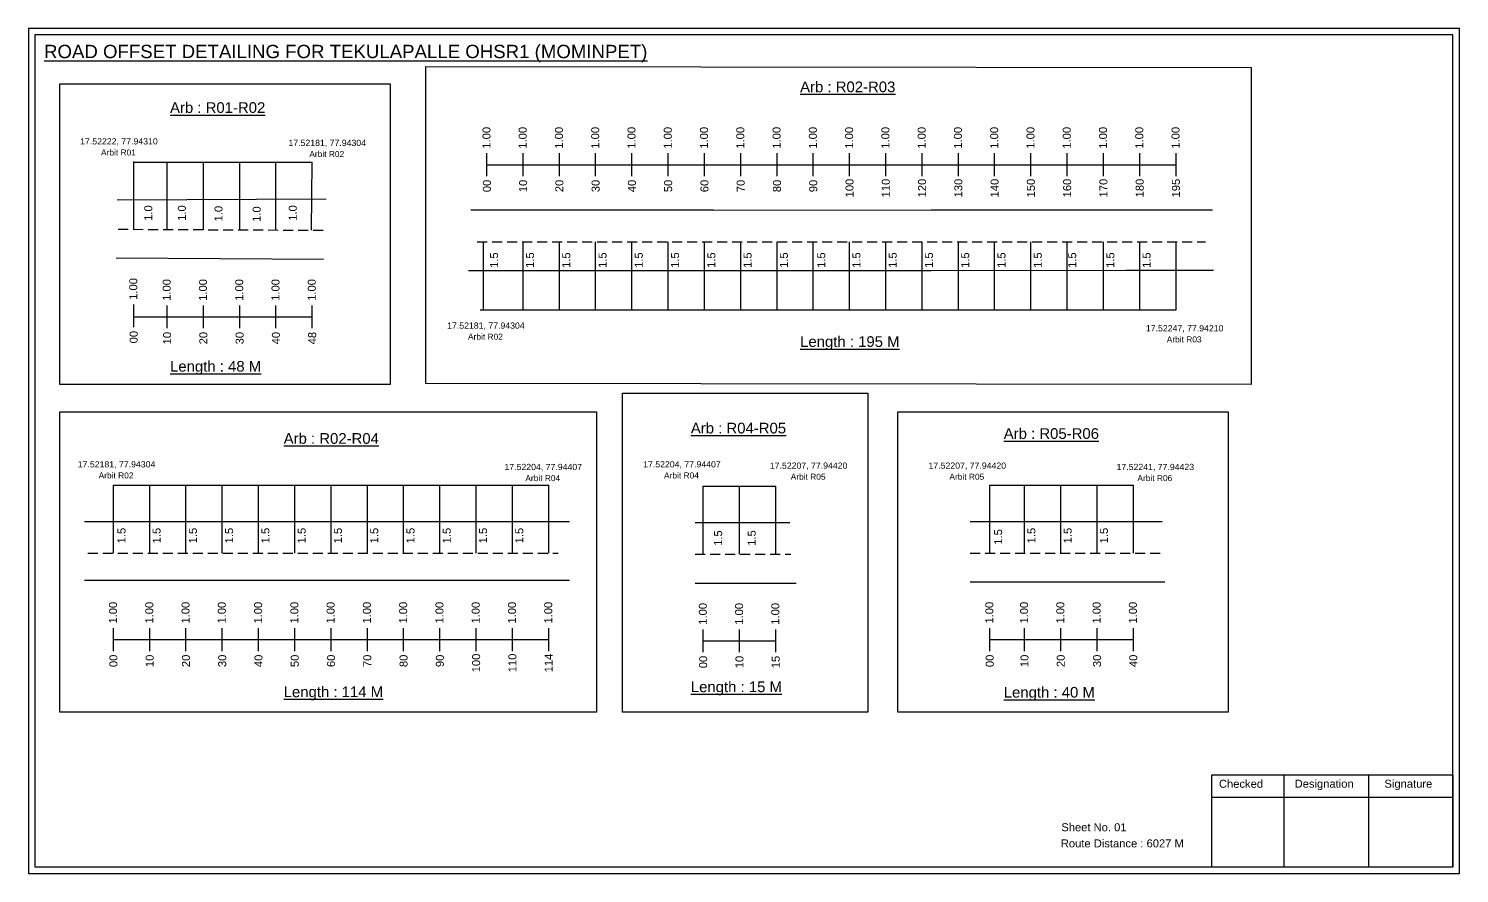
# Model space of a CAD drawing. Header units: inches. Extents: x 1972 to 9977, y 79 to 2755.
# Drawn here: x 5844 to 6381, y 2337 to 2654 of the extents above; entities that cross this region are included whole.
import ezdxf

# ---------------------------------------------------------------- set-up
doc = ezdxf.new("R2010")
doc.units = ezdxf.units.IN
doc.header["$MEASUREMENT"] = 0
doc.linetypes.add('DASHED2', pattern=[0.375, 0.25, -0.125])
doc.layers.add('PDF_Geometry', color=7, linetype='Continuous')
doc.layers.add('PDF_Text', color=5, linetype='Continuous')
doc.styles.add('PDF Arial', font='arial.ttf')
doc.styles.get("Standard").update_dxf_attribs({"font": 'arial.ttf'})

msp = doc.modelspace()

# ---------------------------------------------------------------- linework, layer by layer
for p, q in [((5883.46, 2578.33), (5883.46, 2603.87)), ((5895.99, 2578.28), (5895.99, 2603.57)), ((5909.59, 2578.23), (5909.59, 2603.57)), ((5923.19, 2578.29), (5923.19, 2603.57)), ((5936.79, 2578.03), (5936.79, 2603.57)), ((5950.16, 2578.07), (5950.39, 2603.57)), ((5877.26, 2589.53), (5955.63, 2589.9)), ((6100.82, 2585.66), (6009.88, 2585.62)), ((6100.82, 2585.66), (6182.4, 2585.74)), ((6182.4, 2585.74), (6287.99, 2585.78)), ((6014.57, 2548.24), (6014.57, 2573.78)), ((6029.46, 2548.24), (6029.46, 2573.78)), ((6043.06, 2548.24), (6043.06, 2573.78)), ((6056.66, 2548.24), (6056.66, 2573.78)), ((6070.26, 2548.24), (6070.26, 2573.78)), ((6083.86, 2548.24), (6083.86, 2573.78)), ((6097.46, 2548.24), (6097.46, 2573.78)), ((6111.06, 2548.24), (6111.06, 2573.78)), ((6124.66, 2548.24), (6124.66, 2573.78)), ((6138.26, 2548.24), (6138.26, 2573.78)), ((6151.86, 2548.24), (6151.86, 2573.78)), ((6165.46, 2548.24), (6165.46, 2573.78)), ((6179.06, 2548.24), (6179.06, 2573.78)), ((6192.66, 2548.24), (6192.66, 2573.78)), ((6206.26, 2548.24), (6206.26, 2573.78)), ((6219.86, 2548.24), (6219.86, 2573.78)), ((6233.46, 2548.24), (6233.46, 2573.78)), ((6247.06, 2548.24), (6247.06, 2573.78)), ((6260.66, 2548.24), (6260.66, 2573.78)), ((6274.26, 2548.24), (6274.26, 2573.78)), ((5876.89, 2567.69), (5954.62, 2567.26)), ((6009.01, 2562.98), (6059.28, 2562.98)), ((6055.73, 2562.98), (6113.49, 2563.01)), ((6113.49, 2563.01), (6182.4, 2563.05)), ((6182.4, 2563.05), (6255.43, 2563.1)), ((6255.43, 2563.1), (6288.3, 2563.13)), ((5875.85, 2457.04), (5875.85, 2482.57)), ((5889.45, 2457.04), (5889.45, 2482.57)), ((5903.05, 2457.04), (5903.05, 2482.57)), ((5916.65, 2457.04), (5916.65, 2482.57)), ((5930.25, 2457.04), (5930.25, 2482.57)), ((5943.85, 2457.04), (5943.85, 2482.57)), ((5957.45, 2457.04), (5957.45, 2482.57)), ((5971.05, 2457.04), (5971.05, 2482.57)), ((5984.65, 2457.04), (5984.65, 2482.57)), ((5998.25, 2457.04), (5998.25, 2482.57)), ((6011.85, 2457.04), (6011.85, 2482.57)), ((6025.45, 2457.04), (6025.45, 2482.57)), ((6039.05, 2457.04), (6039.05, 2482.57)), ((6096.99, 2456.6), (6096.99, 2482.14)), ((6110.59, 2456.6), (6110.59, 2482.14)), ((6124.19, 2456.6), (6124.19, 2482.14)), ((6204.43, 2457.04), (6204.43, 2482.57)), ((6217.47, 2457.04), (6217.47, 2482.57)), ((6231.07, 2457.04), (6231.07, 2482.57)), ((6244.67, 2457.04), (6244.67, 2482.57)), ((6258.27, 2457.04), (6258.27, 2482.57)), ((5864.98, 2468.92), (6046.88, 2468.92)), ((6093.99, 2468.49), (6129.42, 2468.49)), ((6197.09, 2468.92), (6269.12, 2468.92)), ((6046.88, 2446.73), (5864.98, 2446.73)), ((6093.99, 2445.8), (6131.81, 2445.8)), ((6197.09, 2446.23), (6270.12, 2446.23))]:
    msp.add_line(p, q)
at = {"color": 5}
for p, q in [((5883.46, 2603.57), (5950.39, 2603.57)), ((6013.38, 2548.24), (6274.26, 2548.24)), ((5875.85, 2482.57), (6039.05, 2482.57)), ((6096.99, 2482.14), (6124.19, 2482.14)), ((6204.43, 2482.57), (6258.27, 2482.57))]:
    msp.add_line(p, q, dxfattribs=at)
at = {"color": 217, "true_color": 0x93278f}
for p, q in [((6015.89, 2598.38), (6015.89, 2606.94)), ((6015.89, 2602.65), (6274.26, 2602.66)), ((6029.46, 2598.38), (6029.46, 2606.94)), ((6043.06, 2598.38), (6043.06, 2606.94)), ((6056.66, 2598.38), (6056.66, 2606.94)), ((6070.26, 2598.38), (6070.26, 2606.94)), ((6083.86, 2598.38), (6083.86, 2606.94)), ((6097.46, 2598.38), (6097.46, 2606.94)), ((6111.06, 2598.38), (6111.06, 2606.94)), ((6124.66, 2598.38), (6124.66, 2606.94)), ((6138.26, 2598.38), (6138.26, 2606.94)), ((6151.86, 2598.38), (6151.86, 2606.94)), ((6165.46, 2598.38), (6165.46, 2606.94)), ((6179.06, 2598.38), (6179.06, 2606.94)), ((6192.66, 2598.38), (6192.66, 2606.94)), ((6206.26, 2598.38), (6206.26, 2606.94)), ((6219.86, 2598.38), (6219.86, 2606.94)), ((6233.46, 2598.38), (6233.46, 2606.94)), ((6247.06, 2598.38), (6247.06, 2606.94)), ((6260.66, 2598.38), (6260.66, 2606.94)), ((6274.26, 2598.38), (6274.26, 2606.94)), ((5883.46, 2541.72), (5883.46, 2550.28)), ((5895.99, 2541.33), (5895.99, 2549.89)), ((5909.59, 2541.33), (5909.59, 2549.89)), ((5923.19, 2541.33), (5923.19, 2549.89)), ((5936.79, 2541.33), (5936.79, 2549.89)), ((5950.39, 2541.33), (5950.39, 2549.89)), ((5883.46, 2545.6), (5950.39, 2545.62)), ((5875.85, 2420.34), (5875.85, 2428.89)), ((5889.45, 2420.34), (5889.45, 2428.89)), ((5903.05, 2420.34), (5903.05, 2428.89)), ((5916.65, 2420.34), (5916.65, 2428.89)), ((5930.25, 2420.34), (5930.25, 2428.89)), ((5943.85, 2420.34), (5943.85, 2428.89)), ((5957.45, 2420.34), (5957.45, 2428.89)), ((5971.05, 2420.34), (5971.05, 2428.89)), ((5984.65, 2420.34), (5984.65, 2428.89)), ((5998.25, 2420.34), (5998.25, 2428.89)), ((6011.85, 2420.34), (6011.85, 2428.89)), ((6025.45, 2420.34), (6025.45, 2428.89)), ((6039.05, 2420.34), (6039.05, 2428.89)), ((6096.99, 2419.9), (6096.99, 2428.46)), ((6110.59, 2419.9), (6110.59, 2428.46)), ((6124.19, 2419.9), (6124.19, 2428.46)), ((6204.43, 2420.34), (6204.43, 2428.89)), ((6217.47, 2420.34), (6217.47, 2428.89)), ((6231.07, 2420.34), (6231.07, 2428.89)), ((6244.67, 2420.34), (6244.67, 2428.89)), ((6258.27, 2420.34), (6258.27, 2428.89)), ((5875.85, 2424.61), (6039.05, 2424.64)), ((6096.99, 2424.17), (6124.19, 2424.17)), ((6204.43, 2424.61), (6258.27, 2424.62))]:
    msp.add_line(p, q, dxfattribs=at)
at = {"linetype": 'DASHED2', "ltscale": 15}
for p, q in [((5877.61, 2578.48), (5955.89, 2578.07)), ((6012.17, 2573.78), (6285.32, 2573.78)), ((5866.25, 2457.04), (6042.66, 2457.04)), ((6093.99, 2456.6), (6129.9, 2456.6)), ((6197.09, 2457.04), (6269.62, 2457.04))]:
    msp.add_line(p, q, dxfattribs=at)
for points in [[(5992.99, 2639.42), (6302.49, 2639.07), (6302.49, 2520.25), (5992.99, 2520.6)], [(5855.76, 2632.93), (5979.56, 2632.93), (5979.56, 2520.25), (5855.76, 2520.25)], [(6066.78, 2516.98), (6158.73, 2516.98), (6158.73, 2397.37), (6066.78, 2397.37)], [(5855.76, 2510.05), (6057, 2510.05), (6057, 2397.37), (5855.76, 2397.37)], [(6169.97, 2510.05), (6293.77, 2510.05), (6293.77, 2397.37), (6169.97, 2397.37)]]:
    msp.add_lwpolyline(points, close=True)
at = {"layer": 'PDF_Geometry'}
for points in [[(5844.04, 2653.68), (5844.04, 2336.97), (6380.52, 2336.97), (6380.52, 2653.68)], [(5846.37, 2651.36), (5846.37, 2339.39), (6378.1, 2339.39), (6378.1, 2651.36)]]:
    msp.add_lwpolyline(points, close=True, dxfattribs=at)
at = {"layer": 'PDF_Geometry', "color": 242, "true_color": 0xcc1f26}
msp.add_lwpolyline([(6378.1, 2339.3), (6287.75, 2339.3), (6287.75, 2373.91), (6378.1, 2373.91)], close=True, dxfattribs=at)
for points in [[(6314.74, 2373.91), (6314.74, 2339.3)], [(6346.46, 2373.91), (6346.46, 2339.3)], [(6287.75, 2365.54), (6378.1, 2365.54)]]:
    msp.add_lwpolyline(points, dxfattribs=at)

# ---------------------------------------------------------------- texts
at = {"color": 242, "true_color": 0xcd2027}
for s, height, p in [('%%UROAD OFFSET DETAILING FOR TEKULAPALLE OHSR1 (MOMINPET)', 5, (5849.82, 2642.61)), ('%%UArb : R02-R03', 4, (6133.32, 2629.85)), ('%%UArb : R01-R02', 4, (5897.07, 2622.08)), ('%%ULength : 195 M', 4, (6133.32, 2534.35)), ('%%ULength : 48 M', 4, (5897.07, 2525.08)), ('%%UArb : R04-R05', 4, (6092.35, 2501.92)), ('%%UArb : R02-R04', 4, (5939.68, 2498.04)), ('%%UArb : R05-R06', 4, (6209.67, 2499.87)), ('%%ULength : 15 M', 4, (6092.35, 2404.92)), ('%%ULength : 114 M', 4, (5939.68, 2403.04)), ('%%ULength : 40 M', 4, (6209.67, 2402.87))]:
    msp.add_text(s, height=height, dxfattribs=at).set_placement(p)
at = {"color": 5}
for s, height, p in [('17.52222, 77.94310', 2.34, (5863.37, 2610.26)), ('Arbit R01', 2.246, (5871.19, 2606.13)), ('17.52181, 77.94304', 2.34, (5941.47, 2609.67)), ('Arbit R02', 2.246, (5949.29, 2605.54)), ('17.52181, 77.94304', 2.34, (6000.97, 2541.17)), ('Arbit R02', 2.246, (6008.79, 2537.04)), ('17.52247, 77.94210', 2.34, (6262.97, 2540.17)), ('Arbit R03', 2.246, (6270.79, 2536.04)), ('17.52181, 77.94304', 2.34, (5862.47, 2489.17)), ('17.52204, 77.94407', 2.34, (6022.47, 2488.17)), ('17.52204, 77.94407', 2.34, (6074.47, 2489.17)), ('17.52207, 77.94420', 2.34, (6121.97, 2488.67)), ('17.52207, 77.94420', 2.34, (6181.47, 2488.67)), ('17.52241, 77.94423', 2.34, (6251.97, 2488.17)), ('Arbit R02', 2.246, (5870.29, 2485.04)), ('Arbit R04', 2.246, (6030.29, 2484.04)), ('Arbit R04', 2.246, (6082.29, 2485.04)), ('Arbit R05', 2.246, (6129.79, 2484.54)), ('Arbit R05', 2.246, (6189.29, 2484.54)), ('Arbit R06', 2.246, (6259.79, 2484.04))]:
    msp.add_text(s, height=height, dxfattribs=at).set_placement(p)
at = {"color": 217, "true_color": 0x93278f}
for s, p in [('1.00', (6017.22, 2608.68)), ('1.00', (6030.79, 2608.68)), ('1.00', (6044.39, 2608.68)), ('1.00', (6057.99, 2608.68)), ('1.00', (6071.59, 2608.68)), ('1.00', (6085.19, 2608.68)), ('1.00', (6098.79, 2608.68)), ('1.00', (6112.39, 2608.68)), ('1.00', (6125.99, 2608.68)), ('1.00', (6139.59, 2608.68)), ('1.00', (6153.19, 2608.68)), ('1.00', (6166.79, 2608.68)), ('1.00', (6180.39, 2608.68)), ('1.00', (6193.99, 2608.68)), ('1.00', (6207.59, 2608.68)), ('1.00', (6221.19, 2608.68)), ('1.00', (6234.79, 2608.68)), ('1.00', (6248.39, 2608.68)), ('1.00', (6261.99, 2608.68)), ('1.00', (6275.59, 2608.68)), ('00', (6017.37, 2592.36)), ('10', (6030.94, 2592.36)), ('20', (6044.54, 2592.36)), ('30', (6058.14, 2592.36)), ('40', (6071.74, 2592.36)), ('50', (6085.34, 2592.36)), ('60', (6098.94, 2592.36)), ('70', (6112.54, 2592.36)), ('80', (6126.14, 2592.36)), ('90', (6139.74, 2592.36)), ('100', (6153.34, 2590.41)), ('110', (6166.94, 2590.41)), ('120', (6180.54, 2590.41)), ('130', (6194.14, 2590.41)), ('140', (6207.74, 2590.41)), ('150', (6221.34, 2590.41)), ('160', (6234.94, 2590.41)), ('170', (6248.54, 2590.41)), ('180', (6262.14, 2590.41)), ('195', (6275.74, 2590.41)), ('1.00', (5884.79, 2552.01)), ('1.00', (5897.31, 2551.63)), ('1.00', (5910.91, 2551.63)), ('1.00', (5924.51, 2551.63)), ('1.00', (5938.11, 2551.63)), ('1.00', (5951.71, 2551.63)), ('00', (5884.94, 2535.69)), ('10', (5897.46, 2535.31)), ('20', (5911.06, 2535.31)), ('30', (5924.66, 2535.31)), ('40', (5938.26, 2535.31)), ('48', (5951.86, 2535.31)), ('1.00', (5877.18, 2430.63)), ('1.00', (5890.78, 2430.63)), ('1.00', (5904.38, 2430.63)), ('1.00', (5917.98, 2430.63)), ('1.00', (5931.58, 2430.63)), ('1.00', (5945.18, 2430.63)), ('1.00', (5958.78, 2430.63)), ('1.00', (5972.38, 2430.63)), ('1.00', (5985.98, 2430.63)), ('1.00', (5999.58, 2430.63)), ('1.00', (6013.18, 2430.63)), ('1.00', (6026.78, 2430.63)), ('1.00', (6040.38, 2430.63)), ('1.00', (6098.32, 2430.2)), ('1.00', (6111.92, 2430.2)), ('1.00', (6125.52, 2430.2)), ('1.00', (6205.76, 2430.63)), ('1.00', (6218.79, 2430.63)), ('1.00', (6232.39, 2430.63)), ('1.00', (6245.99, 2430.63)), ('1.00', (6259.59, 2430.63)), ('00', (5877.33, 2414.31)), ('10', (5890.93, 2414.31)), ('20', (5904.53, 2414.31)), ('30', (5918.13, 2414.31)), ('40', (5931.73, 2414.31)), ('50', (5945.33, 2414.31)), ('60', (5958.93, 2414.31)), ('70', (5972.53, 2414.31)), ('80', (5986.13, 2414.31)), ('90', (5999.73, 2414.31)), ('100', (6013.33, 2412.36)), ('110', (6026.93, 2412.36)), ('114', (6040.53, 2412.36)), ('00', (6098.47, 2413.88)), ('10', (6112.07, 2413.88)), ('15', (6125.67, 2413.88)), ('00', (6205.91, 2414.31)), ('10', (6218.94, 2414.31)), ('20', (6232.54, 2414.31)), ('30', (6246.14, 2414.31)), ('40', (6259.74, 2414.31))]:
    msp.add_text(s, height=3, rotation=90, dxfattribs=at).set_placement(p)
for s, p in [('1.0', (5890.42, 2581.62)), ('1.0', (5903, 2581.62)), ('1.0', (5916.74, 2581.42)), ('1.0', (5931.05, 2581.23)), ('1.0', (5944.57, 2581.64)), ('1.5', (6020.07, 2563.97)), ('1.5', (6033.53, 2563.97)), ('1.5', (6047.13, 2563.97)), ('1.5', (6060.73, 2563.97)), ('1.5', (6074.33, 2563.97)), ('1.5', (6087.93, 2563.97)), ('1.5', (6101.53, 2563.97)), ('1.5', (6115.13, 2563.97)), ('1.5', (6128.73, 2563.97)), ('1.5', (6142.75, 2563.97)), ('1.5', (6155.93, 2563.97)), ('1.5', (6169.53, 2563.97)), ('1.5', (6183.13, 2563.97)), ('1.5', (6196.73, 2563.97)), ('1.5', (6210.33, 2563.97)), ('1.5', (6223.93, 2563.97)), ('1.5', (6236.84, 2563.97)), ('1.5', (6251.13, 2563.97)), ('1.5', (6264.73, 2563.97)), ('1.5', (5880.36, 2460.71)), ('1.5', (5893.52, 2460.71)), ('1.5', (5907.12, 2460.71)), ('1.5', (5920.72, 2460.71)), ('1.5', (5934.32, 2460.71)), ('1.5', (5947.92, 2460.71)), ('1.5', (5961.52, 2460.71)), ('1.5', (5975.12, 2460.71)), ('1.5', (5988.72, 2460.71)), ('1.5', (6002.32, 2460.71)), ('1.5', (6015.92, 2460.71)), ('1.5', (6029.52, 2460.71)), ('1.5', (6104.07, 2459.75)), ('1.5', (6116.66, 2459.78)), ('1.5', (6209.07, 2460.21)), ('1.5', (6221.53, 2460.71)), ('1.5', (6235.13, 2460.71)), ('1.5', (6248.73, 2460.71))]:
    msp.add_text(s, height=3, rotation=90).set_placement(p)
for s, p in [('Sheet No. 01', (6231.25, 2352.77)), ('Route Distance : 6027 M', (6231.07, 2346.72))]:
    msp.add_text(s, height=3).set_placement(p)
at = {"layer": 'PDF_Text', "color": 7, "attachment_point": 7, "style": 'PDF Arial'}
for s, insert, char_height in [('Checked', (6290.36, 2369.02), 3.001), ('Designation', (6318.74, 2368.19), 3.0006), ('Signature', (6352.42, 2368.19), 3.001)]:
    msp.add_mtext(s, dxfattribs=dict(at, insert=insert, char_height=char_height))

doc.saveas('drawing.dxf')
